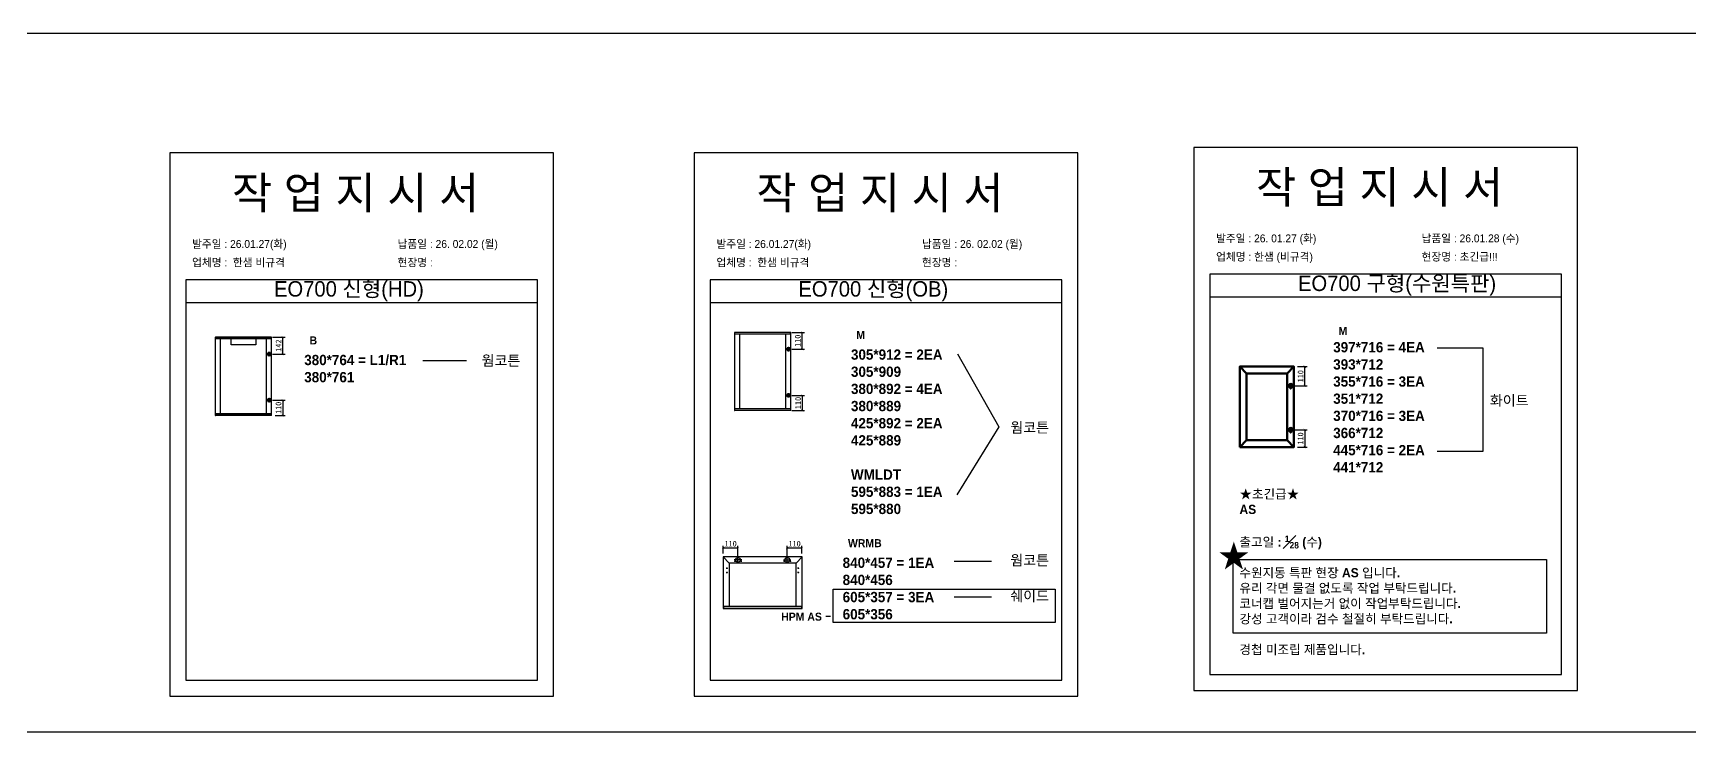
# Model space of a CAD drawing. Header units: millimetres. Extents: x -44117 to 256353, y -2095463 to 65325.
# Drawn here: x 112528 to 119783, y -664737 to -661681 of the extents above; entities that cross this region are included whole.
import ezdxf

# ---------------------------------------------------------------- set-up
doc = ezdxf.new("R2010")
doc.units = ezdxf.units.MM
doc.header["$LTSCALE"] = 10
doc.layers.add('Layer1', color=7, linetype='Continuous', lineweight=70)
doc.styles.add('MtX_Gulim', font='')
doc.styles.get('MtX_Gulim').set_extended_font_data('Gulim', bold=True)
doc.dimstyles.new('ISO-25', dxfattribs={"dimtxt": 2.5, "dimasz": 2.5, "dimexe": 1, "dimexo": 1, "dimtad": 1, "dimtxsty": 'Standard', "dimblk": 'ARCHTICK', "dimcen": 2.5, "dimadec": 0, "dimazin": 0, "dimtfac": 1, "dimtmove": 0, "dimatfit": 3, "dimfxl": 0, "dimarcsym": 0})

# ---------------------------------------------------------------- blocks, each defined once
blk = doc.blocks.new('_ArchTick')
at = {"color": 0, "linetype": 'ByBlock', "const_width": 0.15}
blk.add_lwpolyline([(-0.5, -0.5), (0.5, 0.5)], dxfattribs=at)
blk = doc.blocks.new('*D4647')
at = {"color": 0, "lineweight": -2}
for p, q in [((113576.8, -663010.8), (113631.5, -663010.8)), ((113621.5, -663084.4), (113621.5, -663010.8)), ((113576.8, -663084.4), (113631.5, -663084.4))]:
    blk.add_line(p, q, dxfattribs=at)
at = {"layer": 'Defpoints', "color": 0}
for p in [(113561.8, -663010.8), (113621.5, -663010.8), (113561.8, -663084.4)]:
    blk.add_point(p, dxfattribs=at)
at = {"color": 0, "lineweight": -2, "xscale": 10, "yscale": 10, "zscale": 10}
for p, rotation in [((113621.5, -663010.8), 90), ((113621.5, -663084.4), 270)]:
    blk.add_blockref('_ArchTick', p, dxfattribs=dict(at, rotation=rotation))
at = {"color": 0, "insert": (113602.7, -663047.6), "char_height": 25, "attachment_point": 5, "rotation": 90}
blk.add_mtext('142', dxfattribs=at)
blk = doc.blocks.new('*D4648')
at = {"color": 0, "lineweight": -2}
for p, q in [((113576.8, -663286.3), (113631.5, -663286.3)), ((113621.5, -663286.3), (113621.5, -663353.2)), ((113587.5, -663353.2), (113631.5, -663353.2))]:
    blk.add_line(p, q, dxfattribs=at)
at = {"layer": 'Defpoints', "color": 0}
for p in [(113561.8, -663286.3), (113572.5, -663353.2), (113621.5, -663353.2)]:
    blk.add_point(p, dxfattribs=at)
at = {"color": 0, "lineweight": -2, "xscale": 10, "yscale": 10, "zscale": 10}
for p, rotation in [((113621.5, -663286.3), 90), ((113621.5, -663353.2), 270)]:
    blk.add_blockref('_ArchTick', p, dxfattribs=dict(at, rotation=rotation))
at = {"color": 0, "insert": (113602.7, -663319.7), "char_height": 25, "attachment_point": 5, "rotation": 90}
blk.add_mtext('110', dxfattribs=at)
blk = doc.blocks.new('*D4649')
at = {"color": 0, "lineweight": -2}
for p, q in [((115850.8, -662989.6), (115905.5, -662989.6)), ((115895.5, -663063.2), (115895.5, -662989.6)), ((115850.8, -663063.2), (115905.5, -663063.2))]:
    blk.add_line(p, q, dxfattribs=at)
at = {"layer": 'Defpoints', "color": 0}
for p in [(115835.8, -662989.6), (115895.5, -662989.6), (115835.8, -663063.2)]:
    blk.add_point(p, dxfattribs=at)
at = {"color": 0, "lineweight": -2, "xscale": 10, "yscale": 10, "zscale": 10}
for p, rotation in [((115895.5, -662989.6), 90), ((115895.5, -663063.2), 270)]:
    blk.add_blockref('_ArchTick', p, dxfattribs=dict(at, rotation=rotation))
at = {"color": 0, "insert": (115876.7, -663026.4), "char_height": 25, "attachment_point": 5, "rotation": 90}
blk.add_mtext('110', dxfattribs=at)
blk = doc.blocks.new('*D4650')
at = {"color": 0, "lineweight": -2}
for p, q in [((115850.8, -663265.1), (115906.4, -663265.1)), ((115896.4, -663265.1), (115896.4, -663332)), ((115850.8, -663332), (115906.4, -663332))]:
    blk.add_line(p, q, dxfattribs=at)
at = {"layer": 'Defpoints', "color": 0}
for p in [(115835.8, -663265.1), (115835.8, -663332), (115896.4, -663332)]:
    blk.add_point(p, dxfattribs=at)
at = {"color": 0, "lineweight": -2, "xscale": 10, "yscale": 10, "zscale": 10}
for p, rotation in [((115896.4, -663265.1), 90), ((115896.4, -663332), 270)]:
    blk.add_blockref('_ArchTick', p, dxfattribs=dict(at, rotation=rotation))
at = {"color": 0, "insert": (115877.7, -663298.5), "char_height": 25, "attachment_point": 5, "rotation": 90}
blk.add_mtext('110', dxfattribs=at)
blk = doc.blocks.new('*D4651')
at = {"color": 0, "lineweight": -2}
for p, q in [((115550.2, -663957.4), (115550.2, -663922.8)), ((115550.2, -663932.8), (115614.7, -663932.8)), ((115614.7, -663970.1), (115614.7, -663922.8))]:
    blk.add_line(p, q, dxfattribs=at)
at = {"layer": 'Defpoints', "color": 0}
for p in [(115614.7, -663932.8), (115550.2, -663972.4), (115614.7, -663985.1)]:
    blk.add_point(p, dxfattribs=at)
at = {"color": 0, "lineweight": -2, "xscale": 10, "yscale": 10, "zscale": 10, "rotation": 180}
blk.add_blockref('_ArchTick', (115550.2, -663932.8), dxfattribs=at)
at = {"color": 0, "lineweight": -2, "xscale": 10, "yscale": 10, "zscale": 10}
blk.add_blockref('_ArchTick', (115614.7, -663932.8), dxfattribs=at)
at = {"color": 0, "insert": (115582.5, -663914.1), "char_height": 25, "attachment_point": 5}
blk.add_mtext('110', dxfattribs=at)
blk = doc.blocks.new('*D4652')
at = {"color": 0, "lineweight": -2}
for p, q in [((115830.3, -663970.1), (115830.3, -663922.8)), ((115830.3, -663932.8), (115894.8, -663932.8)), ((115894.8, -663957.4), (115894.8, -663922.8))]:
    blk.add_line(p, q, dxfattribs=at)
at = {"layer": 'Defpoints', "color": 0}
for p in [(115894.8, -663932.8), (115830.3, -663985.1), (115894.8, -663972.4)]:
    blk.add_point(p, dxfattribs=at)
at = {"color": 0, "lineweight": -2, "xscale": 10, "yscale": 10, "zscale": 10, "rotation": 180}
blk.add_blockref('_ArchTick', (115830.3, -663932.8), dxfattribs=at)
at = {"color": 0, "lineweight": -2, "xscale": 10, "yscale": 10, "zscale": 10}
blk.add_blockref('_ArchTick', (115894.8, -663932.8), dxfattribs=at)
at = {"color": 0, "insert": (115862.6, -663914.1), "char_height": 25, "attachment_point": 5}
blk.add_mtext('110', dxfattribs=at)
blk = doc.blocks.new('*D4653')
at = {"color": 0, "lineweight": -2}
for p, q in [((118064.2, -663139.4), (118106.9, -663139.4)), ((118096.9, -663223.5), (118096.9, -663139.4)), ((118050.1, -663223.5), (118106.9, -663223.5))]:
    blk.add_line(p, q, dxfattribs=at)
at = {"layer": 'Defpoints', "color": 0}
for p in [(118049.2, -663139.4), (118096.9, -663139.4), (118035.1, -663223.5)]:
    blk.add_point(p, dxfattribs=at)
at = {"color": 0, "lineweight": -2, "xscale": 10, "yscale": 10, "zscale": 10}
for p, rotation in [((118096.9, -663139.4), 90), ((118096.9, -663223.5), 270)]:
    blk.add_blockref('_ArchTick', p, dxfattribs=dict(at, rotation=rotation))
at = {"color": 0, "insert": (118078.2, -663181.4), "char_height": 25, "attachment_point": 5, "rotation": 90}
blk.add_mtext('110', dxfattribs=at)
blk = doc.blocks.new('*D4654')
at = {"color": 0, "lineweight": -2}
for p, q in [((118050.1, -663416.1), (118106.9, -663416.1)), ((118096.9, -663416.1), (118096.9, -663491.4)), ((118064.2, -663491.4), (118106.9, -663491.4))]:
    blk.add_line(p, q, dxfattribs=at)
at = {"layer": 'Defpoints', "color": 0}
for p in [(118035.1, -663416.1), (118049.2, -663491.4), (118096.9, -663491.4)]:
    blk.add_point(p, dxfattribs=at)
at = {"color": 0, "lineweight": -2, "xscale": 10, "yscale": 10, "zscale": 10}
for p, rotation in [((118096.9, -663416.1), 90), ((118096.9, -663491.4), 270)]:
    blk.add_blockref('_ArchTick', p, dxfattribs=dict(at, rotation=rotation))
at = {"color": 0, "insert": (118078.2, -663453.7), "char_height": 25, "attachment_point": 5, "rotation": 90}
blk.add_mtext('110', dxfattribs=at)

msp = doc.modelspace()

# ---------------------------------------------------------------- linework, layer by layer
at = {"color": 1}
for p, q in [((104015.69829, -661680.65927), (196284.84516, -661680.65927)), ((104015.69829, -661680.65927), (196284.84516, -661680.65927)), ((104015.69829, -664737.21532), (196284.84516, -664737.21532)), ((104015.69829, -664737.21532), (196284.84516, -664737.21532))]:
    msp.add_line(p, q, dxfattribs=at)
for p, q in [((114736.50698, -662760.01592), (113196.50698, -662760.01592)), ((117032.75439, -662760.01592), (115492.75439, -662760.01592)), ((119220.54929, -662735.51594), (117680.54929, -662735.51594)), ((114736.50698, -662860.01592), (113196.50698, -662860.01592)), ((117032.75439, -662860.01592), (115492.75439, -662860.01592)), ((119220.54929, -662835.51594), (117680.54929, -662835.51594)), ((115599.98681, -662989.85096), (115599.98681, -663331.73785)), ((115846.48746, -662990.29369), (115599.98681, -662990.29369)), ((115846.48746, -662996.98385), (115599.98681, -662996.98385)), ((115846.24149, -662989.605), (115600.23278, -662989.605)), ((115621.87741, -662996.49193), (115621.87741, -663324.60496)), ((115824.35089, -663324.60496), (115824.35089, -662996.98385)), ((115845.25765, -662996.98385), (115845.25765, -662989.605)), ((115846.48746, -663331.73785), (115846.48746, -662989.85096)), ((113325.97779, -663011.05415), (113325.97779, -663352.94104)), ((113572.47843, -663011.49689), (113325.97779, -663011.49689)), ((113572.47843, -663018.18705), (113325.97779, -663018.18705)), ((113572.23247, -663010.80819), (113326.22375, -663010.80819)), ((113347.86839, -663017.69512), (113347.86839, -663345.80816)), ((113550.34187, -663345.80816), (113550.34187, -663018.18705)), ((113571.24862, -663018.18705), (113571.24862, -663010.80819)), ((113572.47843, -663352.94104), (113572.47843, -663011.05415)), ((114234.41917, -663113.38441), (114426.56239, -663113.38441)), ((116576.1834, -663083.32165), (116756.53599, -663402.66155)), ((113572.47843, -663345.80816), (113325.97779, -663345.80816)), ((113572.47843, -663352.49832), (113325.97779, -663352.49832)), ((113572.23247, -663353.18701), (113326.22375, -663353.18701)), ((113327.2076, -663353.18701), (113327.2076, -663345.80816)), ((113571.24862, -663345.80816), (113571.24862, -663353.18701)), ((115846.48746, -663324.60496), (115599.98681, -663324.60496)), ((115846.48746, -663331.29512), (115599.98681, -663331.29512)), ((115846.24149, -663331.98382), (115600.23278, -663331.98382)), ((115601.21662, -663331.98382), (115601.21662, -663324.60496)), ((115845.25765, -663324.60496), (115845.25765, -663331.98382)), ((116756.53599, -663402.66155), (116572.87418, -663700.49151)), ((115549.93335, -663972.40394), (115549.93335, -664196.74427)), ((115576.2741, -663998.74469), (115550.02004, -663972.19466)), ((115894.81919, -663972.10798), (115550.22932, -663972.10798)), ((115563.25171, -664021.82985), (115569.17098, -664021.82985)), ((115566.21135, -664018.87021), (115566.21135, -664024.78948)), ((115576.2741, -663998.74469), (115576.2741, -664188.75325)), ((115868.7744, -663998.74469), (115576.2741, -663998.74469)), ((115630.89278, -663985.13037), (115598.60595, -663985.13037)), ((115603.79871, -663991.04964), (115599.0633, -663991.04964)), ((115601.43101, -663988.68193), (115601.43101, -663993.41735)), ((115614.74936, -664001.27379), (115614.74936, -663968.98696)), ((115630.43543, -663991.04964), (115625.70001, -663991.04964)), ((115628.06772, -663988.68193), (115628.06772, -663993.41735)), ((115814.15573, -663985.13037), (115846.44256, -663985.13037)), ((115819.3485, -663991.04964), (115814.61309, -663991.04964)), ((115816.98079, -663988.68193), (115816.98079, -663993.41735)), ((115830.29915, -664001.27379), (115830.29915, -663968.98696)), ((115845.98522, -663991.04964), (115841.2498, -663991.04964)), ((115843.61751, -663988.68193), (115843.61751, -663993.41735)), ((115868.7744, -663998.74469), (115895.02846, -663972.19466)), ((115868.7744, -664188.16133), (115868.7744, -663998.74469)), ((115881.7968, -664021.82985), (115875.87753, -664021.82985)), ((115878.83716, -664018.87021), (115878.83716, -664024.78948)), ((115895.11515, -664196.74427), (115895.11515, -663972.40394)), ((116560.64269, -663991.0741), (116725.09761, -663991.0741)), ((115563.25171, -664040.77151), (115569.17098, -664040.77151)), ((115566.21135, -664037.81187), (115566.21135, -664043.73114)), ((115881.7968, -664040.77151), (115875.87753, -664040.77151)), ((115878.83716, -664037.81187), (115878.83716, -664043.73114)), ((116560.64269, -664147.26937), (116725.09761, -664147.26937)), ((115549.93335, -664188.16133), (115895.11515, -664188.16133)), ((115549.93335, -664196.21153), (115894.81919, -664196.21153)), ((115550.22932, -664197.04023), (115894.81919, -664197.04023)), ((115551.41317, -664188.16133), (115551.41317, -664197.04023)), ((115893.63533, -664197.04023), (115893.63533, -664188.16133)), ((115999.10693, -664231.147), (116019.64856, -664231.147))]:
    msp.add_line(p, q)
for points in [[(113126.50698, -664580.8462), (114806.50698, -664580.8462), (114806.50698, -662204.8462), (113126.50698, -662204.8462)], [(115422.75439, -664580.8462), (117102.75439, -664580.8462), (117102.75439, -662204.8462), (115422.75439, -662204.8462)], [(117610.54929, -664556.34621), (119290.54929, -664556.34621), (119290.54929, -662180.34621), (117610.54929, -662180.34621)], [(117783.67633, -663983.87257), (119155.34874, -663983.87257), (119155.34874, -664304.86708), (117783.67633, -664304.86708)], [(116032.14735, -664113.31692), (117003.73485, -664113.31692), (117003.73485, -664258.92268), (116032.14735, -664258.92268)]]:
    msp.add_lwpolyline(points, close=True)
for points in [[(113196.50698, -662760.01592), (113196.50698, -664510.8462), (114736.50698, -664510.8462), (114736.50698, -662760.01592)], [(115492.75439, -662760.01592), (115492.75439, -664510.8462), (117032.75439, -664510.8462), (117032.75439, -662760.01592)], [(117680.54929, -662735.51594), (117680.54929, -664486.34621), (119220.54929, -664486.34621), (119220.54929, -662735.51594)], [(113502.72068, -663010.80819), (113502.72068, -663044.32661), (113394.65068, -663044.32661), (113394.65068, -663010.80819)], [(118676.00647, -663057.50591), (118877.02118, -663057.50591), (118877.02118, -663511.46413), (118676.00647, -663511.46413)]]:
    msp.add_lwpolyline(points)
for centre, radius in [((115566.21135, -664021.82984), 0.88789), ((115601.43101, -663991.04964), 0.94708), ((115614.74936, -663985.13037), 10.35872), ((115628.06772, -663991.04964), 0.94708), ((115816.98079, -663991.04964), 0.94708), ((115830.29915, -663985.13037), 10.35872), ((115843.61751, -663991.04964), 0.94708), ((115878.83716, -664021.82984), 0.88789), ((115566.21135, -664040.77151), 0.88789), ((115878.83716, -664040.77151), 0.88789)]:
    msp.add_circle(centre, radius)
for centre, radius, start, end in [((115846.24149, -662989.85096), 0.24596, 0, 90), ((113572.23247, -663011.05415), 0.24596, 0, 90), ((113326.22375, -663352.94105), 0.24596, 180, 270), ((113572.23247, -663352.94105), 0.24596, 270, 0), ((115600.23278, -663331.73786), 0.24596, 180, 270), ((115846.24149, -663331.73786), 0.24596, 270, 0), ((115550.22932, -663972.40394), 0.29596, 90, 180), ((115894.81919, -663972.40394), 0.29596, 0, 90), ((115550.22932, -664196.74427), 0.29596, 180, 270), ((115894.81919, -664196.74427), 0.29596, 270, 0)]:
    msp.add_arc(centre, radius, start, end)
at = {"layer": 'Layer1'}
for p, q in [((113561.84045, -663075.35947), (113561.84045, -663093.48987)), ((115835.84947, -663054.15628), (115835.84947, -663072.28668)), ((117841.63214, -663169.01225), (117811.9818, -663139.36191)), ((118019.53419, -663169.01225), (118049.18453, -663139.36191)), ((118022.79188, -663223.50681), (118047.44087, -663223.50681)), ((113561.84045, -663295.36783), (113561.84045, -663277.23743)), ((115835.84947, -663274.16464), (115835.84947, -663256.03424)), ((118022.79188, -663416.07564), (118047.44087, -663416.07564)), ((117811.9818, -663491.3988), (117841.63214, -663461.74846)), ((118049.18453, -663491.3988), (118019.53419, -663461.74846)), ((118019.53419, -663461.74846), (118049.18453, -663491.3988))]:
    msp.add_line(p, q, dxfattribs=at)
for points in [[(115844.91467, -663063.22148), (115826.78427, -663063.22148)], [(113570.90565, -663084.42467), (113552.77525, -663084.42467)], [(117811.9818, -663491.3988), (118049.18453, -663491.3988), (118049.18453, -663139.36191), (117811.9818, -663139.36191)], [(117841.63214, -663461.74846), (118019.53419, -663461.74846), (118019.53419, -663169.01225), (117841.63214, -663169.01225)], [(118035.11638, -663211.18231), (118035.11638, -663235.83131)], [(113570.90565, -663286.30263), (113552.77525, -663286.30263)], [(115844.91467, -663265.09944), (115826.78427, -663265.09944)], [(118035.11638, -663403.75115), (118035.11638, -663428.40014)]]:
    msp.add_lwpolyline(points, close=True, dxfattribs=at)
for centre, radius in [((113561.84045, -663084.42467), 6.04347), ((115835.84947, -663063.22148), 6.04347), ((118035.11638, -663223.50681), 8.21633), ((113561.84045, -663286.30263), 6.04347), ((115835.84947, -663265.09944), 6.04347), ((118035.11638, -663416.07564), 8.21633)]:
    msp.add_circle(centre, radius, dxfattribs=at)

# ---------------------------------------------------------------- texts
at = {"linetype": 'Continuous', "style": 'MtX_Gulim'}
for s, height, p in [('B', 35.04934, (113738.59834, -663042.31185)), ('M', 35.04934, (116132.67509, -663018.62891)), ('M', 35.04934, (118244.3572, -663000.99561)), ('WRMB', 35.049344, (116096.31999, -663929.35482)), ('★', 100.03928, (117717.82712, -664017.81895))]:
    msp.add_text(s, height=height, dxfattribs=at).set_placement(p)
at = {"color": 1, "linetype": 'Continuous', "style": 'MtX_Gulim'}
msp.add_text('HPM AS', height=35.049344, dxfattribs=at).set_placement((115803.75651, -664250.85411))
at = {"attachment_point": 1}
for s, width, gutter_width, heights, insert, char_height in [('{\\fGulim|b0|i0|c129|p50;작 업 지 시 서}', 3307.3198183, 12.5, [-155.84554], (117883.3559, -662284.50873), 140), ('{\\fGulim|b0|i0|c129|p50;작 업 지 시 서}', 3307.3198183, 12.5, [-155.84554], (113399.31359, -662309.00871), 140), ('{\\fGulim|b0|i0|c129|p50;작 업 지 시 서}', 3307.3198183, 12.5, [-155.84554], (115695.561, -662309.00871), 140), ('\\pt11;{\\fGulim|b0|i0|c129|p50;발주일 : 26. 01.27 (화)}', 3307.3198183, 12.5, [34.50412], (117708.14654, -662561.22915), 34.3), ('{\\fGulim|b0|i0|c129|p50;납품일 : 26.01.28 (수)}', 3307.3198183, 12.5, [35.09023], (118608.12452, -662561.22915), 34.3), ('\\pt11;{\\fGulim|b0|i0|c129|p50;발주일 : 26.01.27(화)}', 3307.3198183, 12.5, [34.50412], (113224.10423, -662585.72913), 34.3), ('{\\fGulim|b0|i0|c129|p50;납품일 : 26. 02.02 (월)}', 3307.3198183, 12.5, [57.68947], (114124.08221, -662585.72913), 34.3), ('\\pt11;{\\fGulim|b0|i0|c129|p50;발주일 : 26.01.27(화)}', 3307.3198183, 12.5, [34.50412], (115520.35164, -662585.72913), 34.3), ('{\\fGulim|b0|i0|c129|p50;납품일 : 26. 02.02 (월)}', 3307.3198183, 12.5, [57.68947], (116420.32962, -662585.72913), 34.3), ('{\\fGulim|b0|i0|c129|p50;업체명 : 한샘 (비규격)}', 3307.3198183, 12.5, [36.11279], (117708.14654, -662641.88532), 34.3), ('{\\fGulim|b0|i0|c129|p50;현장명 : \\C1;초긴급!!!}', 3307.3198183, 12.5, [-38.2735], (118608.12452, -662641.88532), 34.3), ('{\\fGulim|b0|i0|c129|p50;업체명 :  한샘 비규격}', 3307.3198183, 12.5, [36.11279], (113224.10423, -662666.38531), 34.3), ('{\\fGulim|b0|i0|c129|p50;현장명 : }', 3307.3198183, 12.5, [-38.2735], (114124.08221, -662666.38531), 34.3), ('{\\fGulim|b0|i0|c129|p50;업체명 :  한샘 비규격}', 3307.3198183, 12.5, [36.11279], (115520.35164, -662666.38531), 34.3), ('{\\fGulim|b0|i0|c129|p50;현장명 : }', 3307.3198183, 12.5, [-38.2735], (116420.32962, -662666.38531), 34.3), ('{\\fGulim|b0|i0|c129|p50;EO700 신형(HD)}', 1597.0710432, 6.03612, [-85.06834], (113582.84805, -662765.54463), 67.6045736), ('{\\fGulim|b0|i0|c129|p50;EO700 신형(OB)}', 1597.0710432, 6.03612, [-85.06834], (115879.09545, -662765.54463), 67.6045736), ('{\\fGulim|b0|i0|c129|p50;EO700 구형(수원특판)}', 1597.0710432, 6.03612, [-85.06834], (118066.89036, -662741.04465), 67.6045736), ('{\\f굴림|b1|i0|c129|p50;305*912 = 2EA^J\\C1;305*909\\P\\C256;380*892 = 4EA\\P\\C1;380*889\\P\\C256;425*892 = 2EA\\P\\C1;425*889\\P\\C256;\\PWMLDT\\P595*883 = 1EA\\P\\C1;595*880}', 13607.1496112, 175, [-722.02381], (116109.44793, -663064.31595), 45), ('{\\f굴림|b1|i0|c129|p50;397*716 = 4EA\\P\\C1;393*712\\P\\C256;355*716 = 3EA\\P\\C1;351*712\\P\\C256;370*716 = 3EA\\P\\C1;366*712\\P\\C256;445*716 = 2EA\\P\\C1;441*712}', 13607.1496112, 175, [869.63134], (118221.13004, -663032.15323), 45), ('{\\f굴림|b1|i0|c129|p50;380*764 = L1/R1^J\\C1;380*761}', 13607.1496112, 175, [-125.41667], (113715.37118, -663087.99889), 45), ('{\\f굴림|b1|i0|c129|p50;웜코튼}', 13607.1496112, 175, [-48.57143], (114492.32212, -663090.53951), 45), ('{\\f굴림|b1|i0|c129|p50;화이트}', 13607.1496112, 175, [-50], (118907.17338, -663265.47479), 45), ('{\\f굴림|b1|i0|c129|p50;웜코튼}', 13607.1496112, 175, [-48.57143], (116807.27635, -663383.30428), 45), ('{\\f굴림|b1|i0|c129|p50;840*457 = 1EA^J\\C1;840*456\\P\\C256;605*357 = 3EA\\P\\C1;605*356}', 13607.1496112, 175, [-271.42857], (116073.09284, -663975.04186), 45), ('{\\f굴림|b1|i0|c129|p50;웜코튼}', 13607.1496112, 175, [-48.57143], (116807.27635, -663964.0727), 45), ('{\\f굴림|b1|i0|c129|p50;쉐이드}', 13607.1496112, 175, [-50], (116807.27635, -664120.26797), 45)]:
    msp.add_mtext_dynamic_manual_height_columns(s, width=width, gutter_width=gutter_width, heights=heights, dxfattribs=dict(at, insert=insert, char_height=char_height))
at = {"color": 1, "insert": (117810.67667, -663676.75903), "char_height": 40.3322229, "attachment_point": 1}
msp.add_mtext_dynamic_manual_height_columns('{\\A1;\\f굴림|b1|i0|c129|p50;★초긴급★\\PAS\\P\\P출고일 : {\\H0.7x;\\S1#28;} (수)\\P\\P수원지동 특판 현장 AS 입니다.\\P유리 각면 물결 없도록 작업 부탁드립니다.\\P코너캡 벌어지는거 없이 작업부탁드립니다.\\P강성 고객이라 검수 철절히 부탁드립니다.\\P\\P경첩 미조립 제품입니다.}', width=12195.7020254, gutter_width=156.84753, heights=[-730.69611], dxfattribs=at)

# ---------------------------------------------------------------- dimensions: what is measured, and where the dimension line sits
for base, p1, p2, text, picture, middle in [((113621.45422, -663010.80819), (113561.84045, -663084.42467), (113561.84045, -663010.80819), '142', '*D4647', (113602.70422, -663047.61643)), ((115895.46324, -662989.605), (115835.84947, -663063.22148), (115835.84947, -662989.605), '110', '*D4649', (115876.71324, -663026.41324)), ((118096.944, -663139.36191), (118035.11638, -663223.50681), (118049.18453, -663139.36191), '110', '*D4653', (118078.194, -663181.43436)), ((113621.45422, -663353.18701), (113561.84045, -663286.30263), (113572.47843, -663353.18701), '110', '*D4648', (113602.70422, -663319.74482)), ((115896.41672, -663331.98382), (115835.84947, -663265.09944), (115835.84947, -663331.98382), '110', '*D4650', (115877.66672, -663298.54163)), ((118096.944, -663491.3988), (118035.11638, -663416.07564), (118049.18453, -663491.3988), '110', '*D4654', (118078.194, -663453.73722))]:
    dim = msp.add_linear_dim(base=base, p1=p1, p2=p2, angle=90, text=text, dimstyle='ISO-25', override={"dimscale": 10, "dimasz": 1, "dimexo": 1.5, "dimtxsty": 'Standard'})
    dim.commit()
    dim.dimension.update_dxf_attribs({"geometry": picture, "text_midpoint": middle})
for base, p1, p2, picture, middle in [((115614.74937, -663932.82354), (115550.22932, -663972.40394), (115614.74937, -663985.13037), '*D4651', (115582.48934, -663914.07354)), ((115894.81919, -663932.82354), (115830.29915, -663985.13037), (115894.81919, -663972.40394), '*D4652', (115862.55917, -663914.07354))]:
    dim = msp.add_linear_dim(base=base, p1=p1, p2=p2, text='110', dimstyle='ISO-25', override={"dimscale": 10, "dimasz": 1, "dimexo": 1.5, "dimtxsty": 'Standard'})
    dim.commit()
    dim.dimension.update_dxf_attribs({"geometry": picture, "text_midpoint": middle})

doc.saveas('drawing.dxf')
